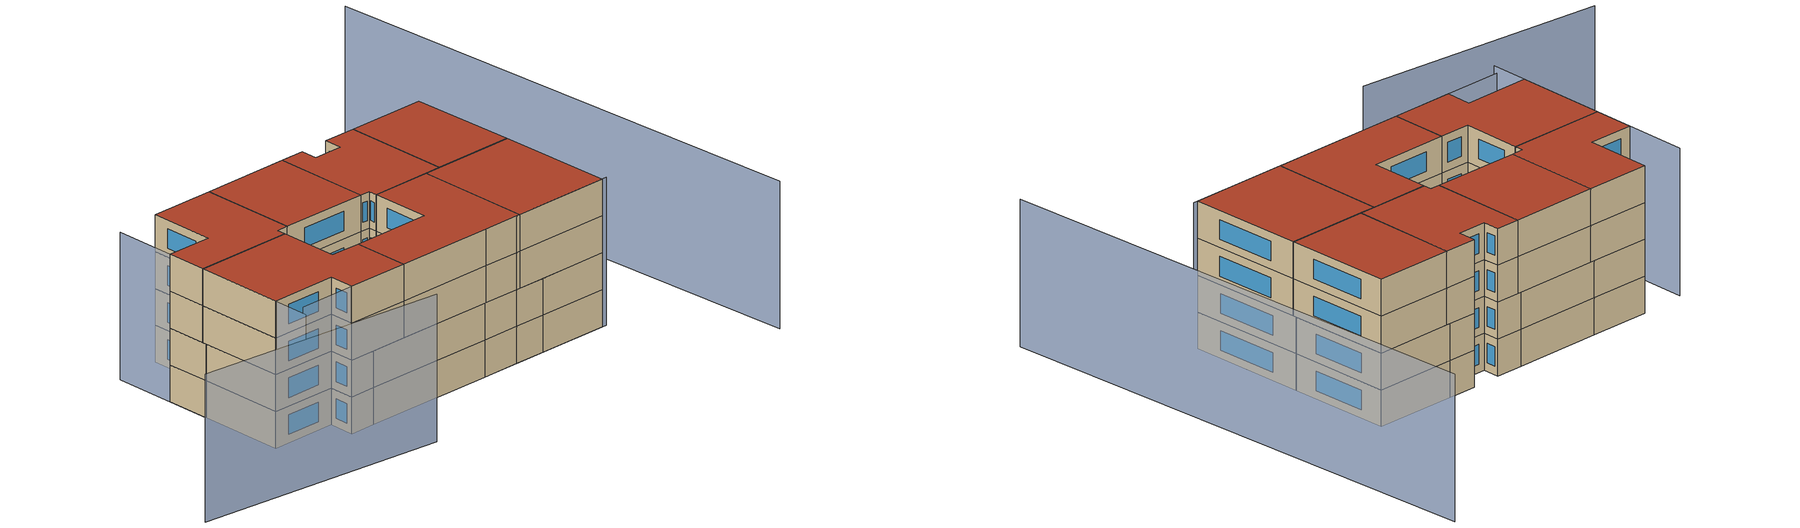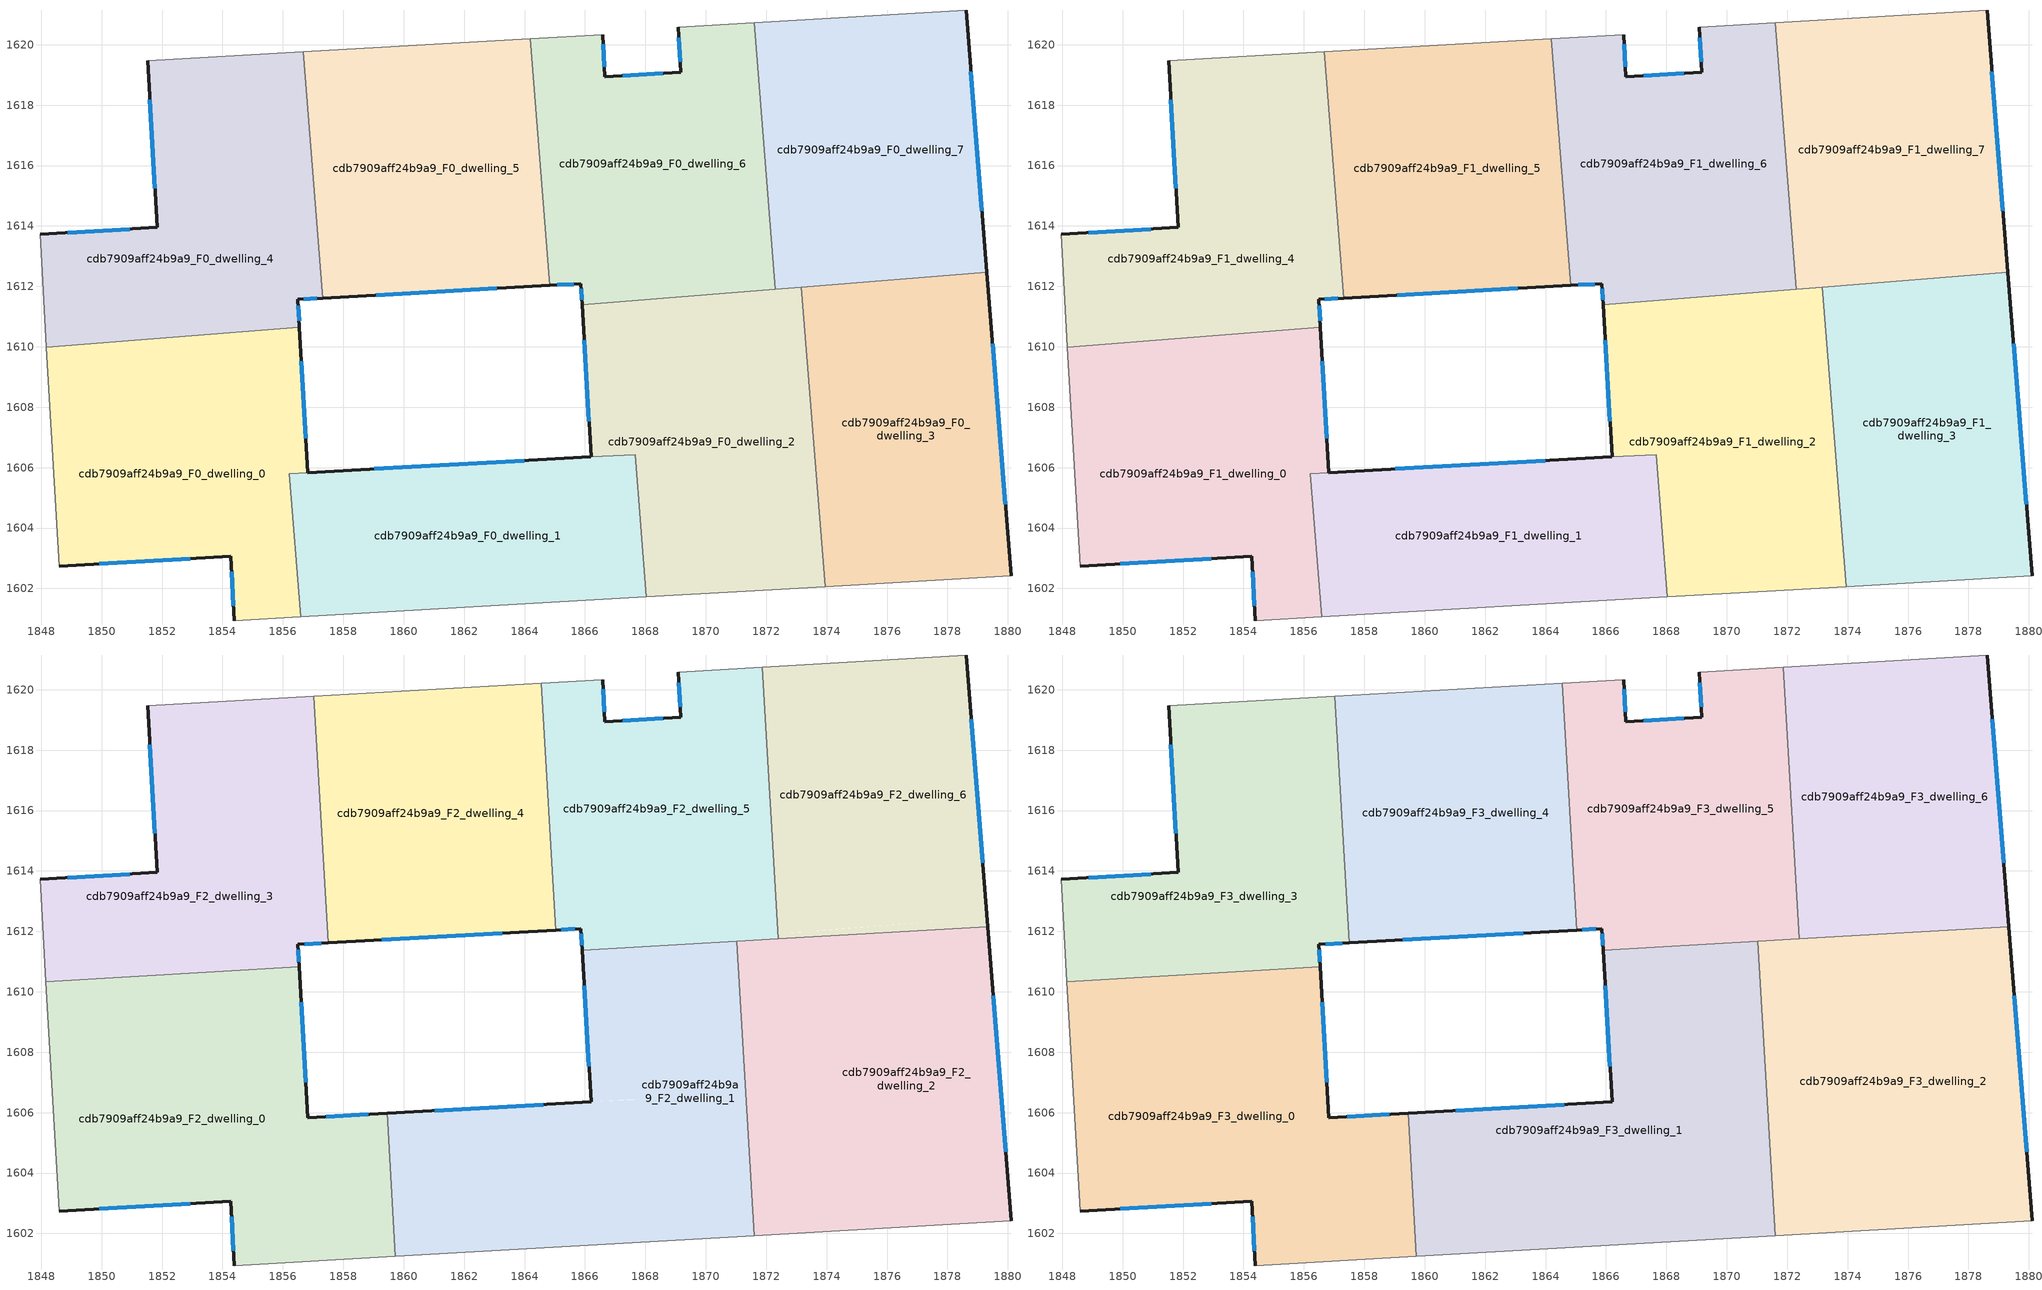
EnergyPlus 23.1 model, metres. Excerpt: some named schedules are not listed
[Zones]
cdb7909aff24b9a9_F0_dwelling_0
 floor ground (EU_floor_Construction): 1856.55,1610.65 1856.82,1605.83 1856.21,1605.8 1856.59,1601.06 1854.39,1600.93 1854.27,1603.06 1848.59,1602.74 1848.17,1609.98 z0
 wall outside (EU_wall_Construction): 1856.82,1605.83 1856.55,1610.65 / 1848.59,1602.74 1854.27,1603.06 1854.39,1600.93 z0:3
 wall to cdb7909aff24b9a9_F0_dwelling_1 (EU_wall_Construction): 1856.59,1601.06 1856.21,1605.8 1856.82,1605.83 z0:3
 wall adiabatic (EU_wall_Construction): 1854.39,1600.93 1856.59,1601.06 / 1848.17,1609.98 1848.59,1602.74 z0:3
 wall to cdb7909aff24b9a9_F0_dwelling_4 (EU_wall_Construction): 1856.55,1610.65 1848.17,1609.98 z0:3
 window (EU_Window_Construction): 1856.76,1606.96 1856.61,1609.52 / 1854.3,1602.56 1854.37,1601.43 / 1849.93,1602.81 1852.94,1602.98 z0.7:2.3
cdb7909aff24b9a9_F0_dwelling_1
 floor ground (EU_floor_Construction): 1867.66,1606.43 1868.04,1601.72 1856.59,1601.06 1856.21,1605.8 1866.2,1606.36 z0
 wall outside (EU_wall_Construction): 1866.2,1606.36 1856.83,1605.83 z0:3
 wall adiabatic (EU_wall_Construction): 1856.59,1601.06 1868.04,1601.72 z0:3
 wall to cdb7909aff24b9a9_F0_dwelling_2 (EU_wall_Construction): 1868.04,1601.72 1867.66,1606.43 1866.2,1606.36 z0:3
 window (EU_Window_Construction): 1864,1606.23 1859.03,1605.96 z0.7:2.3
cdb7909aff24b9a9_F0_dwelling_2
 floor ground (EU_floor_Construction): 1873.17,1611.98 1873.96,1602.06 1871.32,1601.91 1868.04,1601.72 1867.66,1606.44 1866.2,1606.36 1865.91,1611.4 z0
 wall outside (EU_wall_Construction): 1865.91,1611.4 1866.2,1606.36 z0:3
 wall to cdb7909aff24b9a9_F0_dwelling_3 (EU_wall_Construction): 1873.96,1602.06 1873.17,1611.98 z0:3
 wall adiabatic (EU_wall_Construction): 1868.04,1601.72 1871.32,1601.91 1873.96,1602.06 z0:3
 wall to cdb7909aff24b9a9_F0_dwelling_6 (EU_wall_Construction): 1872.31,1611.91 1865.91,1611.4 z0:3
 wall to cdb7909aff24b9a9_F0_dwelling_7 (EU_wall_Construction): 1873.17,1611.98 1872.31,1611.91 z0:3
 window (EU_Window_Construction): 1865.98,1610.21 1866.13,1607.54 z0.7:2.3
cdb7909aff24b9a9_F0_dwelling_3
 floor ground (EU_floor_Construction): 1879.31,1612.47 1880.1,1602.42 1873.96,1602.06 1873.17,1611.98 z0
 wall outside (EU_wall_Construction): 1880.1,1602.42 1879.31,1612.47 z0:3
 wall adiabatic (EU_wall_Construction): 1873.96,1602.06 1880.1,1602.42 z0:3
 wall to cdb7909aff24b9a9_F0_dwelling_7 (EU_wall_Construction): 1879.31,1612.47 1873.17,1611.98 z0:3
 window (EU_Window_Construction): 1879.92,1604.78 1879.49,1610.11 z0.7:2.3
cdb7909aff24b9a9_F0_dwelling_4
 floor ground (EU_floor_Construction): 1856.67,1619.76 1857.32,1611.62 1856.5,1611.57 1856.55,1610.65 1848.17,1609.98 1847.96,1613.73 1851.84,1613.95 1851.52,1619.46 z0
 wall outside (EU_wall_Construction): 1856.55,1610.65 1856.5,1611.57 1857.32,1611.62 / 1851.52,1619.46 1851.84,1613.95 1847.96,1613.73 z0:3
 wall to cdb7909aff24b9a9_F0_dwelling_5 (EU_wall_Construction): 1857.32,1611.62 1856.67,1619.76 z0:3
 wall adiabatic (EU_wall_Construction): 1847.96,1613.73 1848.17,1609.98 / 1856.67,1619.76 1851.52,1619.46 z0:3
 window (EU_Window_Construction): 1856.69,1611.58 1857.13,1611.6 / 1856.54,1610.87 1856.51,1611.35 / 1850.93,1613.9 1848.87,1613.78 / 1851.6,1618.17 1851.76,1615.25 z0.7:2.3
cdb7909aff24b9a9_F0_dwelling_5
 floor ground (EU_floor_Construction): 1864.19,1620.2 1864.84,1612.04 1857.32,1611.62 1856.67,1619.76 z0
 wall outside (EU_wall_Construction): 1857.32,1611.62 1864.84,1612.04 z0:3
 wall adiabatic (EU_wall_Construction): 1864.19,1620.2 1856.67,1619.76 z0:3
 wall to cdb7909aff24b9a9_F0_dwelling_6 (EU_wall_Construction): 1864.84,1612.04 1864.19,1620.2 z0:3
 window (EU_Window_Construction): 1859.09,1611.71 1863.08,1611.94 z0.7:2.3
cdb7909aff24b9a9_F0_dwelling_6
 floor ground (EU_floor_Construction): 1871.6,1620.73 1872.31,1611.91 1865.91,1611.4 1865.87,1612.09 1864.84,1612.04 1864.19,1620.2 1866.59,1620.34 1866.66,1618.95 1869.17,1619.09 1869.09,1620.59 z0
 wall outside (EU_wall_Construction): 1869.09,1620.59 1869.17,1619.09 1866.66,1618.95 1866.59,1620.34 / 1864.84,1612.04 1865.87,1612.09 1865.91,1611.4 z0:3
 wall adiabatic (EU_wall_Construction): 1871.6,1620.73 1869.09,1620.59 / 1866.59,1620.34 1864.19,1620.2 z0:3
 wall to cdb7909aff24b9a9_F0_dwelling_7 (EU_wall_Construction): 1872.31,1611.91 1871.6,1620.73 z0:3
 window (EU_Window_Construction): 1869.11,1620.24 1869.15,1619.44 / 1865.88,1611.93 1865.9,1611.56 / 1865.08,1612.05 1865.63,1612.08 / 1866.65,1619.27 1866.6,1620.01 / 1868.58,1619.06 1867.25,1618.98 z0.7:2.3
cdb7909aff24b9a9_F0_dwelling_7
 floor ground (EU_floor_Construction): 1878.62,1621.14 1879.31,1612.47 1872.31,1611.91 1871.6,1620.73 z0
 wall outside (EU_wall_Construction): 1879.31,1612.47 1878.62,1621.14 z0:3
 wall adiabatic (EU_wall_Construction): 1878.62,1621.14 1871.6,1620.73 z0:3
 window (EU_Window_Construction): 1879.14,1614.5 1878.78,1619.1 z0.7:2.3
cdb7909aff24b9a9_F1_dwelling_0
 floor to cdb7909aff24b9a9_F0_dwelling_0 (EU_floor_Construction): 1856.55,1610.65 1856.82,1605.83 1856.21,1605.8 1856.59,1601.06 1854.39,1600.93 1854.27,1603.06 1848.59,1602.74 1848.17,1609.98 z3
 wall outside (EU_wall_Construction): 1856.82,1605.83 1856.55,1610.65 / 1848.59,1602.74 1854.27,1603.06 1854.39,1600.93 z3:6
 wall to cdb7909aff24b9a9_F1_dwelling_1 (EU_wall_Construction): 1856.59,1601.06 1856.21,1605.8 1856.82,1605.83 z3:6
 wall adiabatic (EU_wall_Construction): 1854.39,1600.93 1856.59,1601.06 / 1848.17,1609.98 1848.59,1602.74 z3:6
 wall to cdb7909aff24b9a9_F1_dwelling_4 (EU_wall_Construction): 1856.55,1610.65 1848.17,1609.98 z3:6
 window (EU_Window_Construction): 1856.76,1606.96 1856.61,1609.52 / 1854.3,1602.56 1854.37,1601.43 / 1849.93,1602.81 1852.94,1602.98 z3.7:5.3
cdb7909aff24b9a9_F1_dwelling_1
 floor to cdb7909aff24b9a9_F0_dwelling_1 (EU_floor_Construction): 1867.66,1606.43 1868.04,1601.72 1856.59,1601.06 1856.21,1605.8 1866.2,1606.36 z3
 wall outside (EU_wall_Construction): 1866.2,1606.36 1856.83,1605.83 z3:6
 wall adiabatic (EU_wall_Construction): 1856.59,1601.06 1868.04,1601.72 z3:6
 wall to cdb7909aff24b9a9_F1_dwelling_2 (EU_wall_Construction): 1868.04,1601.72 1867.66,1606.43 1866.2,1606.36 z3:6
 window (EU_Window_Construction): 1864,1606.23 1859.03,1605.96 z3.7:5.3
cdb7909aff24b9a9_F1_dwelling_2
 floor to cdb7909aff24b9a9_F0_dwelling_2 (EU_floor_Construction): 1873.17,1611.98 1873.96,1602.06 1871.32,1601.91 1868.04,1601.72 1867.66,1606.44 1866.2,1606.36 1865.91,1611.4 z3
 wall outside (EU_wall_Construction): 1865.91,1611.4 1866.2,1606.36 z3:6
 wall to cdb7909aff24b9a9_F1_dwelling_3 (EU_wall_Construction): 1873.96,1602.06 1873.17,1611.98 z3:6
 wall adiabatic (EU_wall_Construction): 1868.04,1601.72 1871.32,1601.91 1873.96,1602.06 z3:6
 wall to cdb7909aff24b9a9_F1_dwelling_6 (EU_wall_Construction): 1872.31,1611.91 1865.91,1611.4 z3:6
 wall to cdb7909aff24b9a9_F1_dwelling_7 (EU_wall_Construction): 1873.17,1611.98 1872.31,1611.91 z3:6
 window (EU_Window_Construction): 1865.98,1610.21 1866.13,1607.54 z3.7:5.3
cdb7909aff24b9a9_F1_dwelling_3
 floor to cdb7909aff24b9a9_F0_dwelling_3 (EU_floor_Construction): 1879.31,1612.47 1880.1,1602.42 1873.96,1602.06 1873.17,1611.98 z3
 wall outside (EU_wall_Construction): 1880.1,1602.42 1879.31,1612.47 z3:6
 wall adiabatic (EU_wall_Construction): 1873.96,1602.06 1880.1,1602.42 z3:6
 wall to cdb7909aff24b9a9_F1_dwelling_7 (EU_wall_Construction): 1879.31,1612.47 1873.17,1611.98 z3:6
 window (EU_Window_Construction): 1879.92,1604.78 1879.49,1610.11 z3.7:5.3
cdb7909aff24b9a9_F1_dwelling_4
 floor to cdb7909aff24b9a9_F0_dwelling_4 (EU_floor_Construction): 1856.67,1619.76 1857.32,1611.62 1856.5,1611.57 1856.55,1610.65 1848.17,1609.98 1847.96,1613.73 1851.84,1613.95 1851.52,1619.46 z3
 wall outside (EU_wall_Construction): 1856.55,1610.65 1856.5,1611.57 1857.32,1611.62 / 1851.52,1619.46 1851.84,1613.95 1847.96,1613.73 z3:6
 wall to cdb7909aff24b9a9_F1_dwelling_5 (EU_wall_Construction): 1857.32,1611.62 1856.67,1619.76 z3:6
 wall adiabatic (EU_wall_Construction): 1847.96,1613.73 1848.17,1609.98 / 1856.67,1619.76 1851.52,1619.46 z3:6
 window (EU_Window_Construction): 1856.69,1611.58 1857.13,1611.6 / 1856.54,1610.87 1856.51,1611.35 / 1850.93,1613.9 1848.87,1613.78 / 1851.6,1618.17 1851.76,1615.25 z3.7:5.3
cdb7909aff24b9a9_F1_dwelling_5
 floor to cdb7909aff24b9a9_F0_dwelling_5 (EU_floor_Construction): 1864.19,1620.2 1864.84,1612.04 1857.32,1611.62 1856.67,1619.76 z3
 wall outside (EU_wall_Construction): 1857.32,1611.62 1864.84,1612.04 z3:6
 wall adiabatic (EU_wall_Construction): 1864.19,1620.2 1856.67,1619.76 z3:6
 wall to cdb7909aff24b9a9_F1_dwelling_6 (EU_wall_Construction): 1864.84,1612.04 1864.19,1620.2 z3:6
 window (EU_Window_Construction): 1859.09,1611.71 1863.08,1611.94 z3.7:5.3
cdb7909aff24b9a9_F1_dwelling_6
 floor to cdb7909aff24b9a9_F0_dwelling_6 (EU_floor_Construction): 1871.6,1620.73 1872.31,1611.91 1865.91,1611.4 1865.87,1612.09 1864.84,1612.04 1864.19,1620.2 1866.59,1620.34 1866.66,1618.95 1869.17,1619.09 1869.09,1620.59 z3
 wall outside (EU_wall_Construction): 1869.09,1620.59 1869.17,1619.09 1866.66,1618.95 1866.59,1620.34 / 1864.84,1612.04 1865.87,1612.09 1865.91,1611.4 z3:6
 wall adiabatic (EU_wall_Construction): 1871.6,1620.73 1869.09,1620.59 / 1866.59,1620.34 1864.19,1620.2 z3:6
 wall to cdb7909aff24b9a9_F1_dwelling_7 (EU_wall_Construction): 1872.31,1611.91 1871.6,1620.73 z3:6
 window (EU_Window_Construction): 1869.11,1620.24 1869.15,1619.44 / 1865.88,1611.93 1865.9,1611.56 / 1865.08,1612.05 1865.63,1612.08 / 1866.65,1619.27 1866.6,1620.01 / 1868.58,1619.06 1867.25,1618.98 z3.7:5.3
cdb7909aff24b9a9_F1_dwelling_7
 floor to cdb7909aff24b9a9_F0_dwelling_7 (EU_floor_Construction): 1878.62,1621.14 1879.31,1612.47 1872.31,1611.91 1871.6,1620.73 z3
 wall outside (EU_wall_Construction): 1879.31,1612.47 1878.62,1621.14 z3:6
 wall adiabatic (EU_wall_Construction): 1878.62,1621.14 1871.6,1620.73 z3:6
 window (EU_Window_Construction): 1879.14,1614.5 1878.78,1619.1 z3.7:5.3
cdb7909aff24b9a9_F2_dwelling_0
 floor to cdb7909aff24b9a9_F1_dwelling_0 (EU_floor_Construction): 1856.55,1610.65 1856.82,1605.83 1856.21,1605.8 1856.59,1601.06 1854.39,1600.93 1854.27,1603.06 1848.59,1602.74 1848.18,1609.98 z6
 floor to cdb7909aff24b9a9_F1_dwelling_1 (EU_floor_Construction): 1859.45,1605.98 1859.73,1601.24 1856.59,1601.06 1856.21,1605.8 z6
 floor to cdb7909aff24b9a9_F1_dwelling_4 (EU_floor_Construction): 1856.54,1610.82 1856.55,1610.65 1848.18,1609.98 1848.16,1610.33 z6
 wall outside (EU_wall_Construction): 1859.45,1605.98 1856.82,1605.83 1856.54,1610.82 / 1848.59,1602.74 1854.27,1603.06 1854.39,1600.93 z6:9
 wall to cdb7909aff24b9a9_F2_dwelling_3 (EU_wall_Construction): 1856.54,1610.82 1848.16,1610.33 z6:9
 wall to cdb7909aff24b9a9_F2_dwelling_1 (EU_wall_Construction): 1859.73,1601.24 1859.45,1605.98 z6:9
 wall adiabatic (EU_wall_Construction): 1854.39,1600.93 1859.73,1601.24 / 1848.16,1610.33 1848.59,1602.74 z6:9
 window (EU_Window_Construction): 1856.76,1607.01 1856.61,1609.65 / 1858.83,1605.95 1857.44,1605.87 / 1854.3,1602.56 1854.37,1601.43 / 1849.93,1602.81 1852.94,1602.98 z6.7:8.3
cdb7909aff24b9a9_F2_dwelling_1
 floor to cdb7909aff24b9a9_F1_dwelling_1 (EU_floor_Construction): 1867.66,1606.43 1868.04,1601.72 1859.73,1601.24 1859.45,1605.98 1866.2,1606.36 z6
 floor to cdb7909aff24b9a9_F1_dwelling_2 (EU_floor_Construction): 1871.03,1611.67 1871.61,1601.92 1871.32,1601.91 1868.14,1601.73 1868.1,1601.73 1868.04,1601.72 1867.66,1606.44 1866.2,1606.36 1865.91,1611.37 z6
 wall outside (EU_wall_Construction): 1865.91,1611.37 1866.2,1606.36 1859.45,1605.98 z6:9
 wall to cdb7909aff24b9a9_F2_dwelling_2 (EU_wall_Construction): 1871.61,1601.92 1871.03,1611.67 z6:9
 wall adiabatic (EU_wall_Construction): 1859.73,1601.24 1868.14,1601.73 1871.32,1601.91 1871.61,1601.92 z6:9
 wall to cdb7909aff24b9a9_F2_dwelling_5 (EU_wall_Construction): 1871.03,1611.67 1865.91,1611.37 z6:9
 window (EU_Window_Construction): 1864.62,1606.27 1861.03,1606.07 / 1865.98,1610.2 1866.13,1607.54 z6.7:8.3
cdb7909aff24b9a9_F2_dwelling_2
 floor to cdb7909aff24b9a9_F1_dwelling_2 (EU_floor_Construction): 1873.18,1611.8 1873.96,1602.06 1871.61,1601.92 1871.03,1611.67 z6
 floor to cdb7909aff24b9a9_F1_dwelling_3 (EU_floor_Construction): 1879.33,1612.16 1880.1,1602.42 1873.96,1602.06 1873.18,1611.8 z6
 wall outside (EU_wall_Construction): 1880.1,1602.42 1879.33,1612.16 z6:9
 wall adiabatic (EU_wall_Construction): 1871.61,1601.92 1880.1,1602.42 z6:9
 wall to cdb7909aff24b9a9_F2_dwelling_6 (EU_wall_Construction): 1879.33,1612.16 1872.4,1611.76 z6:9
 wall to cdb7909aff24b9a9_F2_dwelling_5 (EU_wall_Construction): 1872.4,1611.75 1871.03,1611.67 z6:9
 window (EU_Window_Construction): 1879.92,1604.71 1879.51,1609.87 z6.7:8.3
cdb7909aff24b9a9_F2_dwelling_3
 floor to cdb7909aff24b9a9_F1_dwelling_4 (EU_floor_Construction): 1856.67,1619.76 1857.32,1611.62 1856.5,1611.57 1856.54,1610.82 1848.16,1610.33 1847.96,1613.73 1851.84,1613.95 1851.52,1619.46 z6
 floor to cdb7909aff24b9a9_F1_dwelling_5 (EU_floor_Construction): 1857.02,1619.78 1857.5,1611.63 1857.32,1611.62 1856.67,1619.76 z6
 wall outside (EU_wall_Construction): 1856.54,1610.82 1856.5,1611.57 1857.5,1611.62 / 1851.52,1619.46 1851.84,1613.95 1847.96,1613.73 z6:9
 wall to cdb7909aff24b9a9_F2_dwelling_4 (EU_wall_Construction): 1857.5,1611.62 1857.02,1619.78 z6:9
 wall adiabatic (EU_wall_Construction): 1847.96,1613.73 1848.16,1610.33 / 1857.02,1619.78 1851.52,1619.46 z6:9
 window (EU_Window_Construction): 1856.73,1611.58 1857.27,1611.61 / 1856.53,1611 1856.51,1611.39 / 1850.93,1613.9 1848.87,1613.78 / 1851.6,1618.17 1851.76,1615.25 z6.7:8.3
cdb7909aff24b9a9_F2_dwelling_4
 floor to cdb7909aff24b9a9_F1_dwelling_5 (EU_floor_Construction): 1864.19,1620.2 1864.84,1612.04 1857.5,1611.63 1857.02,1619.78 z6
 floor to cdb7909aff24b9a9_F1_dwelling_6 (EU_floor_Construction): 1864.55,1620.22 1865.03,1612.05 1864.84,1612.04 1864.19,1620.2 z6
 wall outside (EU_wall_Construction): 1857.5,1611.62 1865.03,1612.04 z6:9
 wall adiabatic (EU_wall_Construction): 1864.55,1620.22 1857.02,1619.78 z6:9
 wall to cdb7909aff24b9a9_F2_dwelling_5 (EU_wall_Construction): 1865.03,1612.04 1864.55,1620.22 z6:9
 window (EU_Window_Construction): 1859.27,1611.72 1863.26,1611.95 z6.7:8.3
cdb7909aff24b9a9_F2_dwelling_5
 floor to cdb7909aff24b9a9_F1_dwelling_6 (EU_floor_Construction): 1871.6,1620.73 1872.31,1611.91 1865.91,1611.4 1865.87,1612.09 1865.03,1612.05 1864.55,1620.22 1866.59,1620.34 1866.66,1618.95 1869.17,1619.09 1869.09,1620.59 z6
 floor to cdb7909aff24b9a9_F1_dwelling_7 (EU_floor_Construction): 1871.88,1620.75 1872.4,1611.91 1872.31,1611.91 1871.6,1620.73 z6
 floor to cdb7909aff24b9a9_F1_dwelling_2 (EU_floor_Construction): 1872.4,1611.91 1872.4,1611.76 1865.91,1611.37 1865.91,1611.4 z6
 wall outside (EU_wall_Construction): 1869.09,1620.59 1869.17,1619.09 1866.66,1618.95 1866.59,1620.34 / 1865.03,1612.04 1865.87,1612.09 1865.91,1611.37 z6:9
 wall adiabatic (EU_wall_Construction): 1871.88,1620.75 1869.09,1620.59 / 1866.59,1620.34 1864.55,1620.22 z6:9
 wall to cdb7909aff24b9a9_F2_dwelling_6 (EU_wall_Construction): 1872.41,1611.75 1871.88,1620.75 z6:9
 window (EU_Window_Construction): 1869.11,1620.24 1869.15,1619.44 / 1865.88,1611.92 1865.9,1611.54 / 1865.22,1612.06 1865.67,1612.08 / 1866.65,1619.27 1866.6,1620.01 / 1868.58,1619.06 1867.25,1618.98 z6.7:8.3
cdb7909aff24b9a9_F2_dwelling_6
 floor to cdb7909aff24b9a9_F1_dwelling_3 (EU_floor_Construction): 1879.31,1612.47 1879.33,1612.16 1873.18,1611.8 1873.17,1611.98 z6
 floor to cdb7909aff24b9a9_F1_dwelling_7 (EU_floor_Construction): 1878.62,1621.14 1879.31,1612.47 1872.4,1611.91 1871.88,1620.75 z6
 floor to cdb7909aff24b9a9_F1_dwelling_2 (EU_floor_Construction): 1873.17,1611.98 1873.18,1611.8 1872.4,1611.76 1872.4,1611.91 z6
 wall outside (EU_wall_Construction): 1879.33,1612.16 1878.62,1621.14 z6:9
 wall adiabatic (EU_wall_Construction): 1878.62,1621.14 1871.88,1620.75 z6:9
 window (EU_Window_Construction): 1879.16,1614.27 1878.78,1619.03 z6.7:8.3
cdb7909aff24b9a9_F3_dwelling_0
 floor to cdb7909aff24b9a9_F2_dwelling_0 (EU_floor_Construction): 1856.54,1610.82 1856.82,1605.83 1859.45,1605.98 1859.73,1601.24 1854.39,1600.93 1854.27,1603.06 1848.59,1602.74 1848.16,1610.33 z9
 wall outside (EU_wall_Construction): 1859.45,1605.98 1856.82,1605.83 1856.54,1610.82 / 1848.59,1602.74 1854.27,1603.06 1854.39,1600.93 z9:12
 wall to cdb7909aff24b9a9_F3_dwelling_3 (EU_wall_Construction): 1856.54,1610.82 1848.16,1610.33 z9:12
 wall to cdb7909aff24b9a9_F3_dwelling_1 (EU_wall_Construction): 1859.73,1601.24 1859.45,1605.98 z9:12
 wall adiabatic (EU_wall_Construction): 1854.39,1600.93 1859.73,1601.24 / 1848.16,1610.33 1848.59,1602.74 z9:12
 window (EU_Window_Construction): 1856.76,1607.01 1856.61,1609.65 / 1858.83,1605.95 1857.44,1605.87 / 1854.3,1602.56 1854.37,1601.43 / 1849.93,1602.81 1852.94,1602.98 z9.7:11.3
 roof outside (EU_roof_Construction): 1859.73,1601.24 1859.45,1605.98 1856.82,1605.83 1856.54,1610.82 1848.16,1610.33 1848.59,1602.74 1854.27,1603.06 1854.39,1600.93 z12
cdb7909aff24b9a9_F3_dwelling_1
 floor to cdb7909aff24b9a9_F2_dwelling_1 (EU_floor_Construction): 1871.03,1611.67 1871.61,1601.92 1871.32,1601.91 1868.14,1601.73 1859.73,1601.24 1859.45,1605.98 1866.2,1606.36 1865.91,1611.37 z9
 wall outside (EU_wall_Construction): 1865.91,1611.37 1866.2,1606.36 1859.45,1605.98 z9:12
 wall to cdb7909aff24b9a9_F3_dwelling_2 (EU_wall_Construction): 1871.61,1601.92 1871.03,1611.67 z9:12
 wall adiabatic (EU_wall_Construction): 1859.73,1601.24 1868.14,1601.73 1871.32,1601.91 1871.61,1601.92 z9:12
 wall to cdb7909aff24b9a9_F3_dwelling_5 (EU_wall_Construction): 1871.03,1611.67 1865.91,1611.37 z9:12
 window (EU_Window_Construction): 1864.62,1606.27 1861.03,1606.07 / 1865.98,1610.2 1866.13,1607.54 z9.7:11.3
 roof outside (EU_roof_Construction): 1871.61,1601.92 1871.03,1611.67 1865.91,1611.37 1866.2,1606.36 1859.45,1605.98 1859.73,1601.24 1868.14,1601.73 1871.32,1601.91 z12
cdb7909aff24b9a9_F3_dwelling_2
 floor to cdb7909aff24b9a9_F2_dwelling_2 (EU_floor_Construction): 1879.33,1612.16 1880.1,1602.42 1871.61,1601.92 1871.03,1611.67 z9
 wall outside (EU_wall_Construction): 1880.1,1602.42 1879.33,1612.16 z9:12
 wall adiabatic (EU_wall_Construction): 1871.61,1601.92 1880.1,1602.42 z9:12
 wall to cdb7909aff24b9a9_F3_dwelling_6 (EU_wall_Construction): 1879.33,1612.16 1872.4,1611.76 z9:12
 wall to cdb7909aff24b9a9_F3_dwelling_5 (EU_wall_Construction): 1872.4,1611.75 1871.03,1611.67 z9:12
 window (EU_Window_Construction): 1879.92,1604.71 1879.51,1609.87 z9.7:11.3
 roof outside (EU_roof_Construction): 1880.1,1602.42 1879.33,1612.16 1871.03,1611.67 1871.61,1601.92 z12
cdb7909aff24b9a9_F3_dwelling_3
 floor to cdb7909aff24b9a9_F2_dwelling_3 (EU_floor_Construction): 1857.02,1619.78 1857.5,1611.62 1856.5,1611.57 1856.54,1610.82 1848.16,1610.33 1847.96,1613.73 1851.84,1613.95 1851.52,1619.46 z9
 wall outside (EU_wall_Construction): 1856.54,1610.82 1856.5,1611.57 1857.5,1611.62 / 1851.52,1619.46 1851.84,1613.95 1847.96,1613.73 z9:12
 wall to cdb7909aff24b9a9_F3_dwelling_4 (EU_wall_Construction): 1857.5,1611.62 1857.02,1619.78 z9:12
 wall adiabatic (EU_wall_Construction): 1847.96,1613.73 1848.16,1610.33 / 1857.02,1619.78 1851.52,1619.46 z9:12
 window (EU_Window_Construction): 1856.73,1611.58 1857.27,1611.61 / 1856.53,1611 1856.51,1611.39 / 1850.93,1613.9 1848.87,1613.78 / 1851.6,1618.17 1851.76,1615.25 z9.7:11.3
 roof outside (EU_roof_Construction): 1856.54,1610.82 1856.5,1611.57 1857.5,1611.62 1857.02,1619.78 1851.52,1619.46 1851.84,1613.95 1847.96,1613.73 1848.16,1610.33 z12
cdb7909aff24b9a9_F3_dwelling_4
 floor to cdb7909aff24b9a9_F2_dwelling_4 (EU_floor_Construction): 1864.55,1620.22 1865.03,1612.04 1857.5,1611.62 1857.02,1619.78 z9
 wall outside (EU_wall_Construction): 1857.5,1611.62 1865.03,1612.04 z9:12
 wall adiabatic (EU_wall_Construction): 1864.55,1620.22 1857.02,1619.78 z9:12
 wall to cdb7909aff24b9a9_F3_dwelling_5 (EU_wall_Construction): 1865.03,1612.04 1864.55,1620.22 z9:12
 window (EU_Window_Construction): 1859.27,1611.72 1863.26,1611.95 z9.7:11.3
 roof outside (EU_roof_Construction): 1865.03,1612.04 1864.55,1620.22 1857.02,1619.78 1857.5,1611.62 z12
cdb7909aff24b9a9_F3_dwelling_5
 floor to cdb7909aff24b9a9_F2_dwelling_5 (EU_floor_Construction): 1871.88,1620.75 1872.41,1611.75 1865.91,1611.37 1865.87,1612.09 1865.03,1612.04 1864.55,1620.22 1866.59,1620.34 1866.66,1618.95 1869.17,1619.09 1869.09,1620.59 z9
 wall outside (EU_wall_Construction): 1869.09,1620.59 1869.17,1619.09 1866.66,1618.95 1866.59,1620.34 / 1865.03,1612.04 1865.87,1612.09 1865.91,1611.37 z9:12
 wall adiabatic (EU_wall_Construction): 1871.88,1620.75 1869.09,1620.59 / 1866.59,1620.34 1864.55,1620.22 z9:12
 wall to cdb7909aff24b9a9_F3_dwelling_6 (EU_wall_Construction): 1872.41,1611.75 1871.88,1620.75 z9:12
 window (EU_Window_Construction): 1869.11,1620.24 1869.15,1619.44 / 1865.88,1611.92 1865.9,1611.54 / 1865.22,1612.06 1865.67,1612.08 / 1866.65,1619.27 1866.6,1620.01 / 1868.58,1619.06 1867.25,1618.98 z9.7:11.3
 roof outside (EU_roof_Construction): 1872.41,1611.75 1871.88,1620.75 1869.09,1620.59 1869.17,1619.09 1866.66,1618.95 1866.59,1620.34 1864.55,1620.22 1865.03,1612.04 1865.87,1612.09 1865.91,1611.37 z12
cdb7909aff24b9a9_F3_dwelling_6
 floor to cdb7909aff24b9a9_F2_dwelling_6 (EU_floor_Construction): 1878.62,1621.14 1879.33,1612.16 1872.41,1611.75 1871.88,1620.75 z9
 wall outside (EU_wall_Construction): 1879.33,1612.16 1878.62,1621.14 z9:12
 wall adiabatic (EU_wall_Construction): 1878.62,1621.14 1871.88,1620.75 z9:12
 window (EU_Window_Construction): 1879.16,1614.27 1878.78,1619.03 z9.7:11.3
 roof outside (EU_roof_Construction): 1879.33,1612.16 1878.62,1621.14 1871.88,1620.75 1872.41,1611.75 z12
shading: 1836.59,1596.86 1858.23,1595.84 / 1849.41,1600.64 1880.48,1602.44 / 1847.67,1618.96 1848.77,1599.59 / 1889.63,1593.61 1885.1,1636.71 z0:12
[Building]
EU S2 Campaign: North Axis=0; Terrain=City; Solar Distribution=FullExterior
[Site:Location]
Budapest.Ferenc.Liszt.Intl.AP: Latitude=47.437; Longitude=19.256; Time Zone=1; Elevation=185
[SizingPeriod:WeatherFileDays]
AnnualSizingPeriod: Begin Month=1; Begin Day of Month=1; End Month=12; End Day of Month=31; Day of Week for Start Day=Monday; Use Weather File Daylight Saving Period=No; Use Weather File Rain and Snow Indicators=No
[MATERIAL]
EU_InternalMass_Material: Roughness=MediumRough; Thickness=0.1; Conductivity=1; Density=1800; Specific Heat=900; Thermal Absorptance=0.9; Solar Absorptance=0.7; Visible Absorptance=0.7
[MATERIAL:NOMASS] Roughness=MediumRough; Thermal Absorptance=0.9; Solar Absorptance=0.7; Visible Absorptance=0.7
Name | Thermal Resistance
EU_wall_NoMass | 0.832559
EU_roof_NoMass | 1.39638
EU_floor_NoMass | 0.872794
[WINDOWMATERIAL:SIMPLEGLAZINGSYSTEM]
EU_Window_SimpleGlazing: UFactor=2.79869; Solar Heat Gain Coefficient=0.75; Visible Transmittance=0.75
[CONSTRUCTION]
EU_wall_Construction: EU_wall_NoMass
EU_roof_Construction: EU_roof_NoMass
EU_floor_Construction: EU_floor_NoMass
EU_Window_Construction: EU_Window_SimpleGlazing
EU_InternalMass_Construction: EU_InternalMass_Material
[ZONE] Type=1; Multiplier=1; Ceiling Height=autocalculate; Floor Area=autocalculate; Part of Total Floor Area=Yes
Name | Volume
cdb7909aff24b9a9_F0_dwelling_0; cdb7909aff24b9a9_F1_dwelling_0 | 194.535
cdb7909aff24b9a9_F2_dwelling_0; cdb7909aff24b9a9_F3_dwelling_0 | 246.575
cdb7909aff24b9a9_F0_dwelling_1; cdb7909aff24b9a9_F1_dwelling_1 | 163.094
cdb7909aff24b9a9_F2_dwelling_1; cdb7909aff24b9a9_F3_dwelling_1 | 246.564
cdb7909aff24b9a9_F0_dwelling_2; cdb7909aff24b9a9_F1_dwelling_2 | 197.167
cdb7909aff24b9a9_F2_dwelling_2; cdb7909aff24b9a9_F3_dwelling_2 | 246.576
cdb7909aff24b9a9_F0_dwelling_3; cdb7909aff24b9a9_F1_dwelling_3 | 184.931
cdb7909aff24b9a9_F2_dwelling_3; cdb7909aff24b9a9_F3_dwelling_3 | 184.924
cdb7909aff24b9a9_F0_dwelling_4; cdb7909aff24b9a9_F1_dwelling_4 | 184.923
cdb7909aff24b9a9_F2_dwelling_4; cdb7909aff24b9a9_F3_dwelling_4; cdb7909aff24b9a9_F2_dwelling_5; cdb7909aff24b9a9_F3_dwelling_5 | 184.939
cdb7909aff24b9a9_F0_dwelling_5; cdb7909aff24b9a9_F1_dwelling_5 | 184.933
cdb7909aff24b9a9_F0_dwelling_6; cdb7909aff24b9a9_F1_dwelling_6 | 184.941
cdb7909aff24b9a9_F2_dwelling_6; cdb7909aff24b9a9_F3_dwelling_6 | 184.927
cdb7909aff24b9a9_F0_dwelling_7; cdb7909aff24b9a9_F1_dwelling_7 | 184.909
[INTERNALMASS] Construction=EU_InternalMass_Construction
Name | Zone or ZoneList | Surface Area
cdb7909aff24b9a9_F0_dwelling_0_EU_InternalMass | cdb7909aff24b9a9_F0_dwelling_0 | 64.8459
cdb7909aff24b9a9_F0_dwelling_1_EU_InternalMass | cdb7909aff24b9a9_F0_dwelling_1 | 54.3669
cdb7909aff24b9a9_F0_dwelling_2_EU_InternalMass | cdb7909aff24b9a9_F0_dwelling_2 | 65.72
cdb7909aff24b9a9_F0_dwelling_3_EU_InternalMass | cdb7909aff24b9a9_F0_dwelling_3 | 61.6437
cdb7909aff24b9a9_F0_dwelling_4_EU_InternalMass | cdb7909aff24b9a9_F0_dwelling_4 | 61.6411
cdb7909aff24b9a9_F0_dwelling_5_EU_InternalMass | cdb7909aff24b9a9_F0_dwelling_5 | 61.6441
cdb7909aff24b9a9_F0_dwelling_6_EU_InternalMass | cdb7909aff24b9a9_F0_dwelling_6 | 61.6468
cdb7909aff24b9a9_F0_dwelling_7_EU_InternalMass | cdb7909aff24b9a9_F0_dwelling_7 | 61.6363
cdb7909aff24b9a9_F1_dwelling_0_EU_InternalMass | cdb7909aff24b9a9_F1_dwelling_0 | 64.8459
cdb7909aff24b9a9_F1_dwelling_1_EU_InternalMass | cdb7909aff24b9a9_F1_dwelling_1 | 54.3669
cdb7909aff24b9a9_F1_dwelling_2_EU_InternalMass | cdb7909aff24b9a9_F1_dwelling_2 | 65.72
cdb7909aff24b9a9_F1_dwelling_3_EU_InternalMass | cdb7909aff24b9a9_F1_dwelling_3 | 61.6437
cdb7909aff24b9a9_F1_dwelling_4_EU_InternalMass | cdb7909aff24b9a9_F1_dwelling_4 | 61.6411
cdb7909aff24b9a9_F1_dwelling_5_EU_InternalMass | cdb7909aff24b9a9_F1_dwelling_5 | 61.6441
cdb7909aff24b9a9_F1_dwelling_6_EU_InternalMass | cdb7909aff24b9a9_F1_dwelling_6 | 61.6468
cdb7909aff24b9a9_F1_dwelling_7_EU_InternalMass | cdb7909aff24b9a9_F1_dwelling_7 | 61.6363
cdb7909aff24b9a9_F2_dwelling_0_EU_InternalMass | cdb7909aff24b9a9_F2_dwelling_0 | 82.1915
cdb7909aff24b9a9_F2_dwelling_1_EU_InternalMass | cdb7909aff24b9a9_F2_dwelling_1 | 82.188
cdb7909aff24b9a9_F2_dwelling_2_EU_InternalMass | cdb7909aff24b9a9_F2_dwelling_2 | 82.1922
cdb7909aff24b9a9_F2_dwelling_3_EU_InternalMass | cdb7909aff24b9a9_F2_dwelling_3 | 61.6417
cdb7909aff24b9a9_F2_dwelling_4_EU_InternalMass | cdb7909aff24b9a9_F2_dwelling_4 | 61.6463
cdb7909aff24b9a9_F2_dwelling_5_EU_InternalMass | cdb7909aff24b9a9_F2_dwelling_5 | 61.6462
cdb7909aff24b9a9_F2_dwelling_6_EU_InternalMass | cdb7909aff24b9a9_F2_dwelling_6 | 61.6423
cdb7909aff24b9a9_F3_dwelling_0_EU_InternalMass | cdb7909aff24b9a9_F3_dwelling_0 | 82.1915
cdb7909aff24b9a9_F3_dwelling_1_EU_InternalMass | cdb7909aff24b9a9_F3_dwelling_1 | 82.188
cdb7909aff24b9a9_F3_dwelling_2_EU_InternalMass | cdb7909aff24b9a9_F3_dwelling_2 | 82.1922
cdb7909aff24b9a9_F3_dwelling_3_EU_InternalMass | cdb7909aff24b9a9_F3_dwelling_3 | 61.6417
cdb7909aff24b9a9_F3_dwelling_4_EU_InternalMass | cdb7909aff24b9a9_F3_dwelling_4 | 61.6463
cdb7909aff24b9a9_F3_dwelling_5_EU_InternalMass | cdb7909aff24b9a9_F3_dwelling_5 | 61.6462
cdb7909aff24b9a9_F3_dwelling_6_EU_InternalMass | cdb7909aff24b9a9_F3_dwelling_6 | 61.6423
[OTHEREQUIPMENT] Fuel Type=Electricity; Design Level Calculation Method=Watts/Area; Power per Zone Floor Area=1; Fraction Latent=0; Fraction Radiant=0; Fraction Lost=0; Carbon Dioxide Generation Rate=0; EndUse Subcategory=EU_Step8_InternalGains
Name | Zone or ZoneList or Space or SpaceList | Schedule
EU_Step8_InternalGain_cdb7909aff24b9a9_F0_dwelling_0_f000 | cdb7909aff24b9a9_F0_dwelling_0 | EU_Step8_GainSchedule_cdb7909aff24b9a9_F0_dwelling_0_f000
EU_Step8_InternalGain_cdb7909aff24b9a9_F0_dwelling_1_f000 | cdb7909aff24b9a9_F0_dwelling_1 | EU_Step8_GainSchedule_cdb7909aff24b9a9_F0_dwelling_1_f000
EU_Step8_InternalGain_cdb7909aff24b9a9_F0_dwelling_2_f000 | cdb7909aff24b9a9_F0_dwelling_2 | EU_Step8_GainSchedule_cdb7909aff24b9a9_F0_dwelling_2_f000
EU_Step8_InternalGain_cdb7909aff24b9a9_F0_dwelling_3_f000 | cdb7909aff24b9a9_F0_dwelling_3 | EU_Step8_GainSchedule_cdb7909aff24b9a9_F0_dwelling_3_f000
EU_Step8_InternalGain_cdb7909aff24b9a9_F0_dwelling_4_f000 | cdb7909aff24b9a9_F0_dwelling_4 | EU_Step8_GainSchedule_cdb7909aff24b9a9_F0_dwelling_4_f000
EU_Step8_InternalGain_cdb7909aff24b9a9_F0_dwelling_5_f000 | cdb7909aff24b9a9_F0_dwelling_5 | EU_Step8_GainSchedule_cdb7909aff24b9a9_F0_dwelling_5_f000
EU_Step8_InternalGain_cdb7909aff24b9a9_F0_dwelling_6_f000 | cdb7909aff24b9a9_F0_dwelling_6 | EU_Step8_GainSchedule_cdb7909aff24b9a9_F0_dwelling_6_f000
EU_Step8_InternalGain_cdb7909aff24b9a9_F0_dwelling_7_f000 | cdb7909aff24b9a9_F0_dwelling_7 | EU_Step8_GainSchedule_cdb7909aff24b9a9_F0_dwelling_7_f000
EU_Step8_InternalGain_cdb7909aff24b9a9_F1_dwelling_0_f000 | cdb7909aff24b9a9_F1_dwelling_0 | EU_Step8_GainSchedule_cdb7909aff24b9a9_F1_dwelling_0_f000
EU_Step8_InternalGain_cdb7909aff24b9a9_F1_dwelling_1_f000 | cdb7909aff24b9a9_F1_dwelling_1 | EU_Step8_GainSchedule_cdb7909aff24b9a9_F1_dwelling_1_f000
EU_Step8_InternalGain_cdb7909aff24b9a9_F1_dwelling_2_f000 | cdb7909aff24b9a9_F1_dwelling_2 | EU_Step8_GainSchedule_cdb7909aff24b9a9_F1_dwelling_2_f000
EU_Step8_InternalGain_cdb7909aff24b9a9_F1_dwelling_3_f000 | cdb7909aff24b9a9_F1_dwelling_3 | EU_Step8_GainSchedule_cdb7909aff24b9a9_F1_dwelling_3_f000
EU_Step8_InternalGain_cdb7909aff24b9a9_F1_dwelling_4_f000 | cdb7909aff24b9a9_F1_dwelling_4 | EU_Step8_GainSchedule_cdb7909aff24b9a9_F1_dwelling_4_f000
EU_Step8_InternalGain_cdb7909aff24b9a9_F1_dwelling_5_f000 | cdb7909aff24b9a9_F1_dwelling_5 | EU_Step8_GainSchedule_cdb7909aff24b9a9_F1_dwelling_5_f000
EU_Step8_InternalGain_cdb7909aff24b9a9_F1_dwelling_6_f000 | cdb7909aff24b9a9_F1_dwelling_6 | EU_Step8_GainSchedule_cdb7909aff24b9a9_F1_dwelling_6_f000
EU_Step8_InternalGain_cdb7909aff24b9a9_F1_dwelling_7_f000 | cdb7909aff24b9a9_F1_dwelling_7 | EU_Step8_GainSchedule_cdb7909aff24b9a9_F1_dwelling_7_f000
EU_Step8_InternalGain_cdb7909aff24b9a9_F2_dwelling_0_f000 | cdb7909aff24b9a9_F2_dwelling_0 | EU_Step8_GainSchedule_cdb7909aff24b9a9_F2_dwelling_0_f000
EU_Step8_InternalGain_cdb7909aff24b9a9_F2_dwelling_1_f000 | cdb7909aff24b9a9_F2_dwelling_1 | EU_Step8_GainSchedule_cdb7909aff24b9a9_F2_dwelling_1_f000
EU_Step8_InternalGain_cdb7909aff24b9a9_F2_dwelling_2_f000 | cdb7909aff24b9a9_F2_dwelling_2 | EU_Step8_GainSchedule_cdb7909aff24b9a9_F2_dwelling_2_f000
EU_Step8_InternalGain_cdb7909aff24b9a9_F2_dwelling_3_f000 | cdb7909aff24b9a9_F2_dwelling_3 | EU_Step8_GainSchedule_cdb7909aff24b9a9_F2_dwelling_3_f000
EU_Step8_InternalGain_cdb7909aff24b9a9_F2_dwelling_4_f000 | cdb7909aff24b9a9_F2_dwelling_4 | EU_Step8_GainSchedule_cdb7909aff24b9a9_F2_dwelling_4_f000
EU_Step8_InternalGain_cdb7909aff24b9a9_F2_dwelling_5_f000 | cdb7909aff24b9a9_F2_dwelling_5 | EU_Step8_GainSchedule_cdb7909aff24b9a9_F2_dwelling_5_f000
EU_Step8_InternalGain_cdb7909aff24b9a9_F2_dwelling_6_f000 | cdb7909aff24b9a9_F2_dwelling_6 | EU_Step8_GainSchedule_cdb7909aff24b9a9_F2_dwelling_6_f000
EU_Step8_InternalGain_cdb7909aff24b9a9_F3_dwelling_0_f000 | cdb7909aff24b9a9_F3_dwelling_0 | EU_Step8_GainSchedule_cdb7909aff24b9a9_F3_dwelling_0_f000
EU_Step8_InternalGain_cdb7909aff24b9a9_F3_dwelling_1_f000 | cdb7909aff24b9a9_F3_dwelling_1 | EU_Step8_GainSchedule_cdb7909aff24b9a9_F3_dwelling_1_f000
EU_Step8_InternalGain_cdb7909aff24b9a9_F3_dwelling_2_f000 | cdb7909aff24b9a9_F3_dwelling_2 | EU_Step8_GainSchedule_cdb7909aff24b9a9_F3_dwelling_2_f000
EU_Step8_InternalGain_cdb7909aff24b9a9_F3_dwelling_3_f000 | cdb7909aff24b9a9_F3_dwelling_3 | EU_Step8_GainSchedule_cdb7909aff24b9a9_F3_dwelling_3_f000
EU_Step8_InternalGain_cdb7909aff24b9a9_F3_dwelling_4_f000 | cdb7909aff24b9a9_F3_dwelling_4 | EU_Step8_GainSchedule_cdb7909aff24b9a9_F3_dwelling_4_f000
EU_Step8_InternalGain_cdb7909aff24b9a9_F3_dwelling_5_f000 | cdb7909aff24b9a9_F3_dwelling_5 | EU_Step8_GainSchedule_cdb7909aff24b9a9_F3_dwelling_5_f000
EU_Step8_InternalGain_cdb7909aff24b9a9_F3_dwelling_6_f000 | cdb7909aff24b9a9_F3_dwelling_6 | EU_Step8_GainSchedule_cdb7909aff24b9a9_F3_dwelling_6_f000
[ZONEVENTILATION:DESIGNFLOWRATE] Schedule=EU_AlwaysOn; Design Flow Rate Calculation Method=AirChanges/Hour; Air Changes per Hour=0.475469; Ventilation Type=Natural; Fan Pressure Rise=0; Fan Total Efficiency=1; Constant Term Coefficient=1; Temperature Term Coefficient=0; Velocity Term Coefficient=0; Velocity Squared Term Coefficient=0; Minimum Indoor Temperature=-100; Maximum Indoor Temperature=100; Delta Temperature=-100; Minimum Outdoor Temperature=-100; Maximum Outdoor Temperature=100; Maximum Wind Speed=40
Name | Zone or ZoneList or Space or SpaceList
EU_ConstantAir_cdb7909aff24b9a9_F0_dwelling_0 | cdb7909aff24b9a9_F0_dwelling_0
EU_ConstantAir_cdb7909aff24b9a9_F0_dwelling_1 | cdb7909aff24b9a9_F0_dwelling_1
EU_ConstantAir_cdb7909aff24b9a9_F0_dwelling_2 | cdb7909aff24b9a9_F0_dwelling_2
EU_ConstantAir_cdb7909aff24b9a9_F0_dwelling_3 | cdb7909aff24b9a9_F0_dwelling_3
EU_ConstantAir_cdb7909aff24b9a9_F0_dwelling_4 | cdb7909aff24b9a9_F0_dwelling_4
EU_ConstantAir_cdb7909aff24b9a9_F0_dwelling_5 | cdb7909aff24b9a9_F0_dwelling_5
EU_ConstantAir_cdb7909aff24b9a9_F0_dwelling_6 | cdb7909aff24b9a9_F0_dwelling_6
EU_ConstantAir_cdb7909aff24b9a9_F0_dwelling_7 | cdb7909aff24b9a9_F0_dwelling_7
EU_ConstantAir_cdb7909aff24b9a9_F1_dwelling_0 | cdb7909aff24b9a9_F1_dwelling_0
EU_ConstantAir_cdb7909aff24b9a9_F1_dwelling_1 | cdb7909aff24b9a9_F1_dwelling_1
EU_ConstantAir_cdb7909aff24b9a9_F1_dwelling_2 | cdb7909aff24b9a9_F1_dwelling_2
EU_ConstantAir_cdb7909aff24b9a9_F1_dwelling_3 | cdb7909aff24b9a9_F1_dwelling_3
EU_ConstantAir_cdb7909aff24b9a9_F1_dwelling_4 | cdb7909aff24b9a9_F1_dwelling_4
EU_ConstantAir_cdb7909aff24b9a9_F1_dwelling_5 | cdb7909aff24b9a9_F1_dwelling_5
EU_ConstantAir_cdb7909aff24b9a9_F1_dwelling_6 | cdb7909aff24b9a9_F1_dwelling_6
EU_ConstantAir_cdb7909aff24b9a9_F1_dwelling_7 | cdb7909aff24b9a9_F1_dwelling_7
EU_ConstantAir_cdb7909aff24b9a9_F2_dwelling_0 | cdb7909aff24b9a9_F2_dwelling_0
EU_ConstantAir_cdb7909aff24b9a9_F2_dwelling_1 | cdb7909aff24b9a9_F2_dwelling_1
EU_ConstantAir_cdb7909aff24b9a9_F2_dwelling_2 | cdb7909aff24b9a9_F2_dwelling_2
EU_ConstantAir_cdb7909aff24b9a9_F2_dwelling_3 | cdb7909aff24b9a9_F2_dwelling_3
EU_ConstantAir_cdb7909aff24b9a9_F2_dwelling_4 | cdb7909aff24b9a9_F2_dwelling_4
EU_ConstantAir_cdb7909aff24b9a9_F2_dwelling_5 | cdb7909aff24b9a9_F2_dwelling_5
EU_ConstantAir_cdb7909aff24b9a9_F2_dwelling_6 | cdb7909aff24b9a9_F2_dwelling_6
EU_ConstantAir_cdb7909aff24b9a9_F3_dwelling_0 | cdb7909aff24b9a9_F3_dwelling_0
EU_ConstantAir_cdb7909aff24b9a9_F3_dwelling_1 | cdb7909aff24b9a9_F3_dwelling_1
EU_ConstantAir_cdb7909aff24b9a9_F3_dwelling_2 | cdb7909aff24b9a9_F3_dwelling_2
EU_ConstantAir_cdb7909aff24b9a9_F3_dwelling_3 | cdb7909aff24b9a9_F3_dwelling_3
EU_ConstantAir_cdb7909aff24b9a9_F3_dwelling_4 | cdb7909aff24b9a9_F3_dwelling_4
EU_ConstantAir_cdb7909aff24b9a9_F3_dwelling_5 | cdb7909aff24b9a9_F3_dwelling_5
EU_ConstantAir_cdb7909aff24b9a9_F3_dwelling_6 | cdb7909aff24b9a9_F3_dwelling_6
[HVACTEMPLATE:ZONE:IDEALLOADSAIRSYSTEM] System Availability Schedule=EU_AlwaysOn; Maximum Heating Supply Air Temperature=50; Minimum Cooling Supply Air Temperature=13; Maximum Heating Supply Air Humidity Ratio=0.0156; Minimum Cooling Supply Air Humidity Ratio=0.0077; Heating Limit=NoLimit; Cooling Limit=NoLimit; Heating Availability Schedule=EU_AlwaysOn; Cooling Availability Schedule=EU_CoolingOff; Dehumidification Control Type=ConstantSensibleHeatRatio; Cooling Sensible Heat Ratio=0.7; Dehumidification Setpoint=60; Humidification Control Type=None; Humidification Setpoint=30; Outdoor Air Method=None; Outdoor Air Flow Rate per Person=0.00944; Outdoor Air Flow Rate per Zone Floor Area=0; Outdoor Air Flow Rate per Zone=0; Demand Controlled Ventilation Type=None; Outdoor Air Economizer Type=NoEconomizer; Heat Recovery Type=None; Sensible Heat Recovery Effectiveness=0.7; Latent Heat Recovery Effectiveness=0.65
Name | Template Thermostat
cdb7909aff24b9a9_F0_dwelling_0 | EU_HeatOnly_cdb7909aff24b9a9_F0_dwelling_0
cdb7909aff24b9a9_F0_dwelling_1 | EU_HeatOnly_cdb7909aff24b9a9_F0_dwelling_1
cdb7909aff24b9a9_F0_dwelling_2 | EU_HeatOnly_cdb7909aff24b9a9_F0_dwelling_2
cdb7909aff24b9a9_F0_dwelling_3 | EU_HeatOnly_cdb7909aff24b9a9_F0_dwelling_3
cdb7909aff24b9a9_F0_dwelling_4 | EU_HeatOnly_cdb7909aff24b9a9_F0_dwelling_4
cdb7909aff24b9a9_F0_dwelling_5 | EU_HeatOnly_cdb7909aff24b9a9_F0_dwelling_5
cdb7909aff24b9a9_F0_dwelling_6 | EU_HeatOnly_cdb7909aff24b9a9_F0_dwelling_6
cdb7909aff24b9a9_F0_dwelling_7 | EU_HeatOnly_cdb7909aff24b9a9_F0_dwelling_7
cdb7909aff24b9a9_F1_dwelling_0 | EU_HeatOnly_cdb7909aff24b9a9_F1_dwelling_0
cdb7909aff24b9a9_F1_dwelling_1 | EU_HeatOnly_cdb7909aff24b9a9_F1_dwelling_1
cdb7909aff24b9a9_F1_dwelling_2 | EU_HeatOnly_cdb7909aff24b9a9_F1_dwelling_2
cdb7909aff24b9a9_F1_dwelling_3 | EU_HeatOnly_cdb7909aff24b9a9_F1_dwelling_3
cdb7909aff24b9a9_F1_dwelling_4 | EU_HeatOnly_cdb7909aff24b9a9_F1_dwelling_4
cdb7909aff24b9a9_F1_dwelling_5 | EU_HeatOnly_cdb7909aff24b9a9_F1_dwelling_5
cdb7909aff24b9a9_F1_dwelling_6 | EU_HeatOnly_cdb7909aff24b9a9_F1_dwelling_6
cdb7909aff24b9a9_F1_dwelling_7 | EU_HeatOnly_cdb7909aff24b9a9_F1_dwelling_7
cdb7909aff24b9a9_F2_dwelling_0 | EU_HeatOnly_cdb7909aff24b9a9_F2_dwelling_0
cdb7909aff24b9a9_F2_dwelling_1 | EU_HeatOnly_cdb7909aff24b9a9_F2_dwelling_1
cdb7909aff24b9a9_F2_dwelling_2 | EU_HeatOnly_cdb7909aff24b9a9_F2_dwelling_2
cdb7909aff24b9a9_F2_dwelling_3 | EU_HeatOnly_cdb7909aff24b9a9_F2_dwelling_3
cdb7909aff24b9a9_F2_dwelling_4 | EU_HeatOnly_cdb7909aff24b9a9_F2_dwelling_4
cdb7909aff24b9a9_F2_dwelling_5 | EU_HeatOnly_cdb7909aff24b9a9_F2_dwelling_5
cdb7909aff24b9a9_F2_dwelling_6 | EU_HeatOnly_cdb7909aff24b9a9_F2_dwelling_6
cdb7909aff24b9a9_F3_dwelling_0 | EU_HeatOnly_cdb7909aff24b9a9_F3_dwelling_0
cdb7909aff24b9a9_F3_dwelling_1 | EU_HeatOnly_cdb7909aff24b9a9_F3_dwelling_1
cdb7909aff24b9a9_F3_dwelling_2 | EU_HeatOnly_cdb7909aff24b9a9_F3_dwelling_2
cdb7909aff24b9a9_F3_dwelling_3 | EU_HeatOnly_cdb7909aff24b9a9_F3_dwelling_3
cdb7909aff24b9a9_F3_dwelling_4 | EU_HeatOnly_cdb7909aff24b9a9_F3_dwelling_4
cdb7909aff24b9a9_F3_dwelling_5 | EU_HeatOnly_cdb7909aff24b9a9_F3_dwelling_5
cdb7909aff24b9a9_F3_dwelling_6 | EU_HeatOnly_cdb7909aff24b9a9_F3_dwelling_6
[SIZING:ZONE] Zone Cooling Design Supply Air Temperature Input Method=SupplyAirTemperature; Zone Cooling Design Supply Air Temperature=13; Zone Heating Design Supply Air Temperature Input Method=SupplyAirTemperature; Zone Heating Design Supply Air Temperature=50; Zone Cooling Design Supply Air Humidity Ratio=0.008; Zone Heating Design Supply Air Humidity Ratio=0.008; Cooling Design Air Flow Method=DesignDay; Cooling Design Air Flow Rate=0; Cooling Minimum Air Flow per Zone Floor Area=0.000762; Cooling Minimum Air Flow=0; Cooling Minimum Air Flow Fraction=0.2; Heating Design Air Flow Method=DesignDay; Heating Design Air Flow Rate=0; Heating Maximum Air Flow per Zone Floor Area=0.002032; Heating Maximum Air Flow=0.141576; Heating Maximum Air Flow Fraction=0.3; Account for Dedicated Outdoor Air System=No; Dedicated Outdoor Air System Control Strategy=NeutralSupplyAir; Dedicated Outdoor Air Low Setpoint Temperature for Design=autosize; Dedicated Outdoor Air High Setpoint Temperature for Design=autosize; Zone Load Sizing Method=Sensible Load Only No Latent Load; Zone Latent Cooling Design Supply Air Humidity Ratio Input Method=HumidityRatioDifference; Zone Cooling Design Supply Air Humidity Ratio Difference=0.005; Zone Latent Heating Design Supply Air Humidity Ratio Input Method=HumidityRatioDifference; Zone Humidification Design Supply Air Humidity Ratio Difference=0.005
cdb7909aff24b9a9_F0_dwelling_0; cdb7909aff24b9a9_F0_dwelling_1; cdb7909aff24b9a9_F0_dwelling_2; cdb7909aff24b9a9_F0_dwelling_3; cdb7909aff24b9a9_F0_dwelling_4; cdb7909aff24b9a9_F0_dwelling_5; cdb7909aff24b9a9_F0_dwelling_6; cdb7909aff24b9a9_F0_dwelling_7; cdb7909aff24b9a9_F1_dwelling_0; cdb7909aff24b9a9_F1_dwelling_1; cdb7909aff24b9a9_F1_dwelling_2; cdb7909aff24b9a9_F1_dwelling_3; cdb7909aff24b9a9_F1_dwelling_4; cdb7909aff24b9a9_F1_dwelling_5; cdb7909aff24b9a9_F1_dwelling_6; cdb7909aff24b9a9_F1_dwelling_7; cdb7909aff24b9a9_F2_dwelling_0; cdb7909aff24b9a9_F2_dwelling_1; cdb7909aff24b9a9_F2_dwelling_2; cdb7909aff24b9a9_F2_dwelling_3; cdb7909aff24b9a9_F2_dwelling_4; cdb7909aff24b9a9_F2_dwelling_5; cdb7909aff24b9a9_F2_dwelling_6; cdb7909aff24b9a9_F3_dwelling_0; cdb7909aff24b9a9_F3_dwelling_1; cdb7909aff24b9a9_F3_dwelling_2; cdb7909aff24b9a9_F3_dwelling_3; cdb7909aff24b9a9_F3_dwelling_4; cdb7909aff24b9a9_F3_dwelling_5; cdb7909aff24b9a9_F3_dwelling_6
[SCHEDULE:FILE] Column Number=1; Rows to Skip at Top=0; Number of Hours of Data=8760; Column Separator=Comma; Interpolate to Timestep=No; Minutes per Item=60; Adjust Schedule for Daylight Savings=Yes
Name | File
EU_Step8_GainSchedule_cdb7909aff24b9a9_F0_dwelling_0_f000 | ../../schedules/cdb7909aff24b9a9/cdb7909aff24b9a9_F0_dwelling_0_f000_gain.csv
EU_Step8_GainSchedule_cdb7909aff24b9a9_F0_dwelling_1_f000 | ../../schedules/cdb7909aff24b9a9/cdb7909aff24b9a9_F0_dwelling_1_f000_gain.csv
EU_Step8_GainSchedule_cdb7909aff24b9a9_F0_dwelling_2_f000 | ../../schedules/cdb7909aff24b9a9/cdb7909aff24b9a9_F0_dwelling_2_f000_gain.csv
EU_Step8_GainSchedule_cdb7909aff24b9a9_F0_dwelling_3_f000 | ../../schedules/cdb7909aff24b9a9/cdb7909aff24b9a9_F0_dwelling_3_f000_gain.csv
EU_Step8_GainSchedule_cdb7909aff24b9a9_F0_dwelling_4_f000 | ../../schedules/cdb7909aff24b9a9/cdb7909aff24b9a9_F0_dwelling_4_f000_gain.csv
EU_Step8_GainSchedule_cdb7909aff24b9a9_F0_dwelling_5_f000 | ../../schedules/cdb7909aff24b9a9/cdb7909aff24b9a9_F0_dwelling_5_f000_gain.csv
